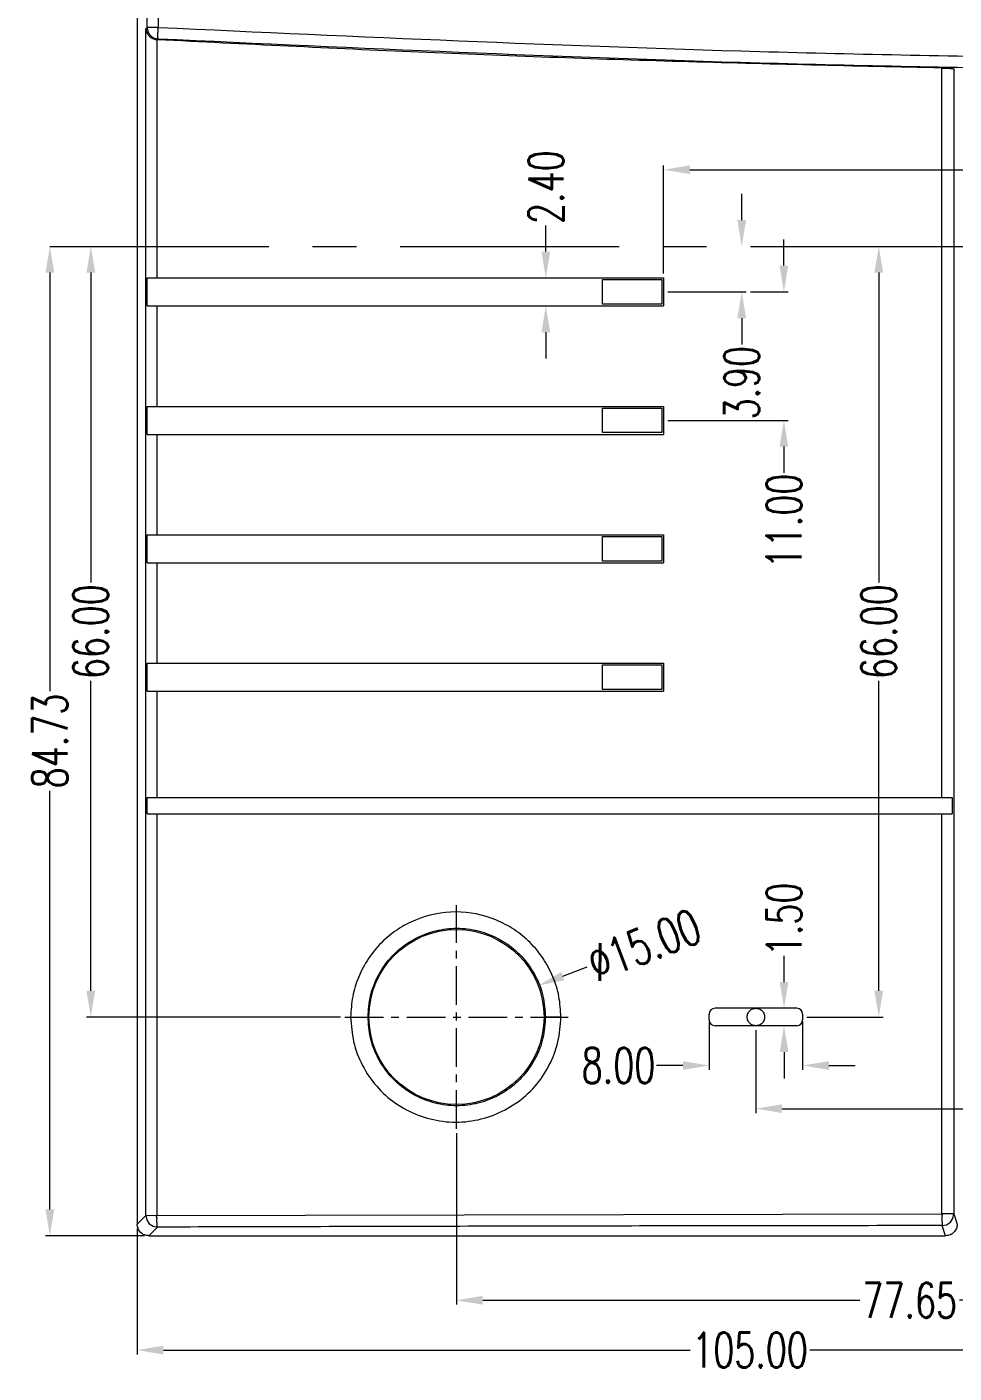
# Model space of a CAD drawing. Header units: millimetres. Extents: x 8061 to 9633, y -505 to -163.
# Drawn here: x 9405.9 to 9485.3, y -432.8 to -317.5 of the extents above; entities that cross this region are included whole.
import ezdxf

# ---------------------------------------------------------------- set-up
doc = ezdxf.new("R2010")
doc.units = ezdxf.units.MM
doc.linetypes.add('CENTER', pattern=[0.6, 0.375, -0.075, 0.075, -0.075])
doc.layers.get('Defpoints').update_dxf_attribs({"linetype": 'CONTINUOUS'})
doc.layers.add('dim', color=82, linetype='CONTINUOUS', lineweight=9)
doc.layers.add('part', color=7, linetype='CONTINUOUS', lineweight=20)
doc.styles.get("Standard").update_dxf_attribs({"font": 'romans.shx', "width": 0.7})
doc.dimstyles.new('03', dxfattribs={"dimscale": 0.75, "dimtxt": 4, "dimasz": 3, "dimexe": 0.5, "dimexo": 0.5, "dimgap": 0.09, "dimtad": 0, "dimzin": 0, "dimdsep": 46, "dimtxsty": 'Standard', "dimcen": 0, "dimclrd": 256, "dimclre": 256, "dimclrt": 6, "dimazin": 2, "dimtp": 0.01, "dimtm": 0.01, "dimtfac": 1, "dimtofl": 0, "dimtmove": 0, "dimatfit": 0, "dimfxl": 1, "dimtolj": 1, "dimtzin": 0, "dimlwd": -1, "dimlwe": -1, "dimarcsym": 0})

# ---------------------------------------------------------------- blocks, each defined once
blk = doc.blocks.new('*D538')
at = {"layer": 'Defpoints', "color": 0}
for p in [(42281.02, -12996.22), (42281.02, -12996.22), (42221.12, -13005.48)]:
    blk.add_point(p, dxfattribs=at)
at = {"layer": 'dim'}
for p, q in [((42221.12, -13005.1), (42221.12, -12995.84)), ((42223.37, -12996.22), (42246.8, -12996.22)), ((42278.77, -12996.22), (42255.34, -12996.22))]:
    blk.add_line(p, q, dxfattribs=at)
for points in [[(42223.37, -12995.84), (42223.37, -12996.59), (42221.12, -12996.22)], [(42278.77, -12995.84), (42278.77, -12996.59), (42281.02, -12996.22)]]:
    blk.add_solid(points, dxfattribs=at)
at = {"layer": 'dim', "color": 6, "insert": (42251.07, -12996.22), "char_height": 3, "attachment_point": 5}
blk.add_mtext('\\A1;59.90', dxfattribs=at)
blk = doc.blocks.new('*D539')
at = {"layer": 'Defpoints', "color": 0}
for p in [(42211.03, -13005.48), (42211.03, -13005.48), (42211.03, -13007.88)]:
    blk.add_point(p, dxfattribs=at)
at = {"layer": 'dim'}
for p, q in [((42211.03, -13003.23), (42211.03, -13000.98)), ((42211.03, -13010.13), (42211.03, -13012.38))]:
    blk.add_line(p, q, dxfattribs=at)
for points in [[(42210.65, -13003.23), (42211.4, -13003.23), (42211.03, -13005.48)], [(42210.65, -13010.13), (42211.4, -13010.13), (42211.03, -13007.88)]]:
    blk.add_solid(points, dxfattribs=at)
at = {"layer": 'dim', "color": 6, "insert": (42211.03, -12997.71), "char_height": 3, "attachment_point": 5, "rotation": 90}
blk.add_mtext('\\A1;2.40', dxfattribs=at)
blk = doc.blocks.new('*D540')
at = {"layer": 'Defpoints', "color": 0}
for p in [(42227.81, -13002.78), (42227.81, -13002.78), (42221.12, -13006.68)]:
    blk.add_point(p, dxfattribs=at)
at = {"layer": 'dim'}
for p, q in [((42227.81, -13000.53), (42227.81, -12998.28)), ((42221.49, -13006.68), (42228.18, -13006.68)), ((42227.81, -13008.93), (42227.81, -13011.18))]:
    blk.add_line(p, q, dxfattribs=at)
for points in [[(42227.43, -13000.53), (42228.18, -13000.53), (42227.81, -13002.78)], [(42227.43, -13008.93), (42228.18, -13008.93), (42227.81, -13006.68)]]:
    blk.add_solid(points, dxfattribs=at)
at = {"layer": 'dim', "color": 6, "insert": (42227.81, -13014.45), "char_height": 3, "attachment_point": 5, "rotation": 90}
blk.add_mtext('\\A1;3.90', dxfattribs=at)
blk = doc.blocks.new('*D541')
at = {"layer": 'Defpoints', "color": 0}
for p in [(42228.18, -13006.68), (42231.42, -13006.68), (42221.12, -13017.68)]:
    blk.add_point(p, dxfattribs=at)
at = {"layer": 'dim'}
for p, q in [((42231.42, -13004.43), (42231.42, -13002.18)), ((42228.56, -13006.68), (42231.79, -13006.68)), ((42221.49, -13017.68), (42231.79, -13017.68)), ((42231.42, -13019.93), (42231.42, -13022.18))]:
    blk.add_line(p, q, dxfattribs=at)
for points in [[(42231.04, -13004.43), (42231.79, -13004.43), (42231.42, -13006.68)], [(42231.04, -13019.93), (42231.79, -13019.93), (42231.42, -13017.68)]]:
    blk.add_solid(points, dxfattribs=at)
at = {"layer": 'dim', "color": 6, "insert": (42231.42, -13026.3), "char_height": 3, "attachment_point": 5, "rotation": 90}
blk.add_mtext('\\A1;11.00', dxfattribs=at)
blk = doc.blocks.new('*D542')
at = {"layer": 'Defpoints', "color": 0}
for p in [(42172.05, -13002.78), (42172.05, -13002.78), (42193.8, -13068.78)]:
    blk.add_point(p, dxfattribs=at)
at = {"layer": 'dim'}
for p, q in [((42172.05, -13005.03), (42172.05, -13031.56)), ((42172.05, -13066.53), (42172.05, -13040)), ((42193.43, -13068.78), (42171.68, -13068.78))]:
    blk.add_line(p, q, dxfattribs=at)
for points in [[(42171.68, -13005.03), (42172.43, -13005.03), (42172.05, -13002.78)], [(42171.68, -13066.53), (42172.43, -13066.53), (42172.05, -13068.78)]]:
    blk.add_solid(points, dxfattribs=at)
at = {"layer": 'dim', "color": 6, "insert": (42172.05, -13035.78), "char_height": 3, "attachment_point": 5, "rotation": 90}
blk.add_mtext('\\A1;66.00', dxfattribs=at)
blk = doc.blocks.new('*D543')
at = {"layer": 'Defpoints', "color": 0}
for p in [(42203.37, -13078.35), (42281.02, -13087.75), (42281.02, -13093.04)]:
    blk.add_point(p, dxfattribs=at)
at = {"layer": 'dim'}
for p, q in [((42203.37, -13078.72), (42203.37, -13093.41)), ((42281.02, -13088.13), (42281.02, -13093.41)), ((42205.62, -13093.04), (42237.93, -13093.04)), ((42278.77, -13093.04), (42246.46, -13093.04))]:
    blk.add_line(p, q, dxfattribs=at)
for points in [[(42205.62, -13092.66), (42205.62, -13093.41), (42203.37, -13093.04)], [(42278.77, -13092.66), (42278.77, -13093.41), (42281.02, -13093.04)]]:
    blk.add_solid(points, dxfattribs=at)
at = {"layer": 'dim', "color": 6, "insert": (42242.2, -13093.04), "char_height": 3, "attachment_point": 5}
blk.add_mtext('\\A1;77.65', dxfattribs=at)
blk = doc.blocks.new('*D544')
at = {"layer": 'Defpoints', "color": 0}
for p in [(42176.02, -13086.51), (42281.02, -13093.41), (42281.02, -13097.3)]:
    blk.add_point(p, dxfattribs=at)
at = {"layer": 'dim'}
for p, q in [((42176.02, -13086.89), (42176.02, -13097.68)), ((42281.02, -13093.79), (42281.02, -13097.68)), ((42178.27, -13097.3), (42223.4, -13097.3)), ((42278.77, -13097.3), (42233.64, -13097.3))]:
    blk.add_line(p, q, dxfattribs=at)
for points in [[(42178.27, -13096.93), (42178.27, -13097.68), (42176.02, -13097.3)], [(42278.77, -13096.93), (42278.77, -13097.68), (42281.02, -13097.3)]]:
    blk.add_solid(points, dxfattribs=at)
at = {"layer": 'dim', "color": 6, "insert": (42228.52, -13097.3), "char_height": 3, "attachment_point": 5}
blk.add_mtext('\\A1;105.00', dxfattribs=at)
blk = doc.blocks.new('*D558')
at = {"layer": 'Defpoints', "color": 0}
for p in [(42210.38, -13066.09), (42196.37, -13071.47)]:
    blk.add_point(p, dxfattribs=at)
at = {"layer": 'dim'}
blk.add_line((42212.48, -13065.28), (42214.58, -13064.48), dxfattribs=at)
blk.add_solid([(42212.34, -13064.93), (42212.61, -13065.63), (42210.38, -13066.09)], dxfattribs=at)
at = {"layer": 'dim', "color": 6, "insert": (42219.45, -13062.61), "char_height": 3, "attachment_point": 5, "rotation": 21.0059}
blk.add_mtext('\\A1;∅15.00', dxfattribs=at)
blk = doc.blocks.new('*D561')
at = {"layer": 'Defpoints', "color": 0}
for p in [(42168.54, -13002.78), (42168.54, -13002.78), (42177.02, -13087.51)]:
    blk.add_point(p, dxfattribs=at)
at = {"layer": 'dim'}
for p, q in [((42168.54, -13005.03), (42168.54, -13040.88)), ((42168.54, -13085.26), (42168.54, -13049.41)), ((42176.64, -13087.51), (42168.17, -13087.51))]:
    blk.add_line(p, q, dxfattribs=at)
for points in [[(42168.17, -13005.03), (42168.92, -13005.03), (42168.54, -13002.78)], [(42168.17, -13085.26), (42168.92, -13085.26), (42168.54, -13087.51)]]:
    blk.add_solid(points, dxfattribs=at)
at = {"layer": 'dim', "color": 6, "insert": (42168.54, -13045.14), "char_height": 3, "attachment_point": 5, "rotation": 90}
blk.add_mtext('\\A1;84.73', dxfattribs=at)
blk = doc.blocks.new('*D562')
at = {"layer": 'Defpoints', "color": 0}
for p in [(42225.02, -13068.78), (42233.02, -13068.78), (42225.02, -13072.93)]:
    blk.add_point(p, dxfattribs=at)
at = {"layer": 'dim'}
for p, q in [((42225.02, -13069.15), (42225.02, -13073.31)), ((42233.02, -13069.15), (42233.02, -13073.31)), ((42222.77, -13072.93), (42220.52, -13072.93)), ((42235.27, -13072.93), (42237.52, -13072.93))]:
    blk.add_line(p, q, dxfattribs=at)
for points in [[(42222.77, -13072.56), (42222.77, -13073.31), (42225.02, -13072.93)], [(42235.27, -13072.56), (42235.27, -13073.31), (42233.02, -13072.93)]]:
    blk.add_solid(points, dxfattribs=at)
at = {"layer": 'dim', "color": 6, "insert": (42217.25, -13072.93), "char_height": 3, "attachment_point": 5}
blk.add_mtext('\\A1;8.00', dxfattribs=at)
blk = doc.blocks.new('*D563')
at = {"layer": 'Defpoints', "color": 0}
for p in [(42229.02, -13069.53), (42281.02, -13076.63), (42281.02, -13076.63)]:
    blk.add_point(p, dxfattribs=at)
at = {"layer": 'dim'}
for p, q in [((42229.02, -13069.9), (42229.02, -13077)), ((42231.27, -13076.63), (42250.75, -13076.63)), ((42278.77, -13076.63), (42259.29, -13076.63))]:
    blk.add_line(p, q, dxfattribs=at)
for points in [[(42231.27, -13076.25), (42231.27, -13077), (42229.02, -13076.63)], [(42278.77, -13076.25), (42278.77, -13077), (42281.02, -13076.63)]]:
    blk.add_solid(points, dxfattribs=at)
at = {"layer": 'dim', "color": 6, "insert": (42255.02, -13076.63), "char_height": 3, "attachment_point": 5}
blk.add_mtext('\\A1;52.00', dxfattribs=at)
blk = doc.blocks.new('*D564')
at = {"layer": 'Defpoints', "color": 0}
for p in [(42239.55, -13002.78), (42239.55, -13002.78), (42233.02, -13068.78)]:
    blk.add_point(p, dxfattribs=at)
at = {"layer": 'dim'}
for p, q in [((42239.55, -13005.03), (42239.55, -13031.56)), ((42239.55, -13066.53), (42239.55, -13040)), ((42233.39, -13068.78), (42239.92, -13068.78))]:
    blk.add_line(p, q, dxfattribs=at)
for points in [[(42239.17, -13005.03), (42239.92, -13005.03), (42239.55, -13002.78)], [(42239.17, -13066.53), (42239.92, -13066.53), (42239.55, -13068.78)]]:
    blk.add_solid(points, dxfattribs=at)
at = {"layer": 'dim', "color": 6, "insert": (42239.55, -13035.78), "char_height": 3, "attachment_point": 5, "rotation": 90}
blk.add_mtext('\\A1;66.00', dxfattribs=at)
blk = doc.blocks.new('*D565')
at = {"layer": 'Defpoints', "color": 0}
for p in [(42231.43, -13068.03), (42231.43, -13068.03), (42231.43, -13069.53)]:
    blk.add_point(p, dxfattribs=at)
at = {"layer": 'dim'}
for p, q in [((42231.43, -13065.78), (42231.43, -13063.53)), ((42231.43, -13071.78), (42231.43, -13074.03))]:
    blk.add_line(p, q, dxfattribs=at)
for points in [[(42231.06, -13065.78), (42231.81, -13065.78), (42231.43, -13068.03)], [(42231.06, -13071.78), (42231.81, -13071.78), (42231.43, -13069.53)]]:
    blk.add_solid(points, dxfattribs=at)
at = {"layer": 'dim', "color": 6, "insert": (42231.43, -13060.41), "char_height": 3, "attachment_point": 5, "rotation": 90}
blk.add_mtext('\\A1;1.50', dxfattribs=at)

msp = doc.modelspace()

# ---------------------------------------------------------------- linework, layer by layer
at = {"layer": 'part', "color": 7, "linetype": 'Continuous'}
for p, q in [((9415.32, -260.205), (9415.32, -419.997)), ((9416.177, -317.508), (9416.177, -261.015)), ((9417.122, -261.015), (9417.122, -317.508)), ((9416.061, -317.618), (9416.177, -317.508)), ((9416.061, -419.255), (9416.061, -317.618)), ((9417.122, -317.508), (9416.177, -317.508)), ((9417.006, -318.564), (9417.006, -338.962)), ((9417.12, -318.505), (9417.054, -318.568)), ((9484.256, -383.462), (9484.256, -320.988)), ((9485.275, -321.059), (9485.275, -419.126)), ((9485.32, -321.195), (9485.275, -321.059)), ((9416.168, -341.362), (9416.168, -338.962)), ((9416.168, -338.962), (9460.42, -338.962)), ((9455.167, -341.215), (9455.167, -339.108)), ((9460.274, -339.108), (9460.274, -341.215)), ((9460.42, -338.962), (9460.42, -341.362)), ((9416.168, -341.362), (9460.42, -341.362)), ((9417.006, -341.362), (9417.006, -349.962)), ((9416.168, -352.362), (9416.168, -349.962)), ((9416.168, -349.962), (9460.42, -349.962)), ((9455.167, -352.215), (9455.167, -350.108)), ((9460.274, -350.108), (9460.274, -352.215)), ((9460.42, -349.962), (9460.42, -352.362)), ((9416.168, -352.362), (9460.42, -352.362)), ((9417.006, -352.362), (9417.006, -360.962)), ((9416.168, -363.362), (9416.168, -360.962)), ((9416.168, -360.962), (9460.42, -360.962)), ((9455.167, -363.215), (9455.167, -361.108)), ((9460.274, -361.108), (9460.274, -363.215)), ((9460.42, -360.962), (9460.42, -363.362)), ((9416.168, -363.362), (9460.42, -363.362)), ((9417.006, -363.362), (9417.006, -371.962)), ((9416.168, -374.362), (9416.168, -371.962)), ((9416.168, -371.962), (9460.42, -371.962)), ((9455.167, -374.215), (9455.167, -372.108)), ((9460.274, -372.108), (9460.274, -374.215)), ((9460.42, -371.962), (9460.42, -374.362)), ((9416.168, -374.362), (9460.42, -374.362)), ((9417.006, -374.362), (9417.006, -383.462)), ((9416.168, -384.862), (9416.168, -383.462)), ((9416.168, -383.462), (9485.132, -383.462)), ((9485.132, -383.462), (9485.132, -384.862)), ((9416.168, -384.862), (9485.132, -384.862)), ((9417.006, -384.862), (9417.006, -419.255)), ((9484.26, -419.126), (9484.256, -384.862)), ((9433.606, -402.262), (9435.096, -402.258)), ((9451.62, -402.271), (9450.294, -402.266)), ((9464.32, -402.512), (9464.32, -402.012)), ((9471.82, -401.512), (9464.82, -401.512)), ((9472.32, -402.012), (9472.32, -402.512)), ((9471.82, -403.012), (9464.82, -403.012)), ((9415.32, -419.997), (9416.061, -419.255)), ((9416.061, -419.255), (9484.26, -419.126)), ((9485.275, -419.126), (9484.26, -419.126)), ((9485.275, -419.126), (9485.565, -419.991)), ((9417.06, -420.254), (9416.319, -420.995)), ((9484.565, -420.995), (9484.275, -420.125)), ((9416.319, -420.995), (9484.565, -420.995))]:
    msp.add_line(p, q, dxfattribs=at)
at = {"layer": 'part', "color": 1, "linetype": 'CENTER', "ltscale": 50}
msp.add_line((9407.845, -336.262), (9632.795, -336.262), dxfattribs=at)
at = {"layer": 'part', "color": 1, "linetype": 'CENTER', "ltscale": 8.8392}
for p, q in [((9442.675, -411.832), (9442.675, -392.692)), ((9433.105, -402.262), (9452.245, -402.262))]:
    msp.add_line(p, q, dxfattribs=at)
at = {"layer": 'part', "color": 7, "linetype": 'Continuous'}
for points in [[(9416.061, -419.255), (9416.138, -419.637), (9416.355, -419.961), (9416.678, -420.177), (9417.06, -420.254)], [(9484.275, -420.125), (9484.658, -420.049), (9484.982, -419.832), (9485.199, -419.508), (9485.275, -419.126)]]:
    msp.add_lwpolyline(points, dxfattribs=at)
msp.add_circle((9442.675, -402.262), 7.5, dxfattribs=at)
for centre, start, end in [((9464.82, -402.012), 90, 180), ((9471.82, -402.012), 0, 90), ((9464.82, -402.512), 180, 270), ((9471.82, -402.512), 270, 360)]:
    msp.add_arc(centre, 0.5, start, end, dxfattribs=at)
for points in [[(9416.061, -317.618), (9416.125, -317.902), (9416.266, -318.156), (9416.472, -318.358), (9416.733, -318.499), (9417.006, -318.564)], [(9416.177, -317.508), (9416.248, -317.876), (9416.45, -318.193), (9416.756, -318.414), (9417.12, -318.505)], [(9417.12, -318.505), (9417.112, -318.484), (9417.107, -318.444), (9417.103, -318.39), (9417.101, -318.328), (9417.1, -318.261), (9417.1, -318.192), (9417.101, -318.123), (9417.101, -318.056), (9417.103, -317.99), (9417.105, -317.927), (9417.107, -317.867), (9417.112, -317.811), (9417.121, -317.76), (9417.123, -317.712), (9417.11, -317.664), (9417.095, -317.612), (9417.096, -317.555), (9417.122, -317.508)], [(9417.122, -317.507), (9468.635, -319.568), (9494.456, -320.085), (9520.32, -320.258), (9546.184, -320.085), (9572.005, -319.568), (9623.519, -317.507)], [(9417.054, -318.568), (9417.038, -318.567), (9417.022, -318.565), (9417.006, -318.564)], [(9484.256, -320.988), (9461.851, -320.44), (9439.45, -319.634), (9417.054, -318.568)], [(9555.321, -320.942), (9546.184, -321.085), (9520.32, -321.258), (9494.456, -321.085), (9468.635, -320.568), (9417.12, -318.505)], [(9484.256, -320.988), (9484.641, -320.999), (9484.969, -321.016), (9485.192, -321.037), (9485.275, -321.059)], [(9455.167, -339.108), (9456.869, -339.108), (9458.571, -339.108), (9460.274, -339.108)], [(9460.274, -341.215), (9458.571, -341.215), (9456.869, -341.215), (9455.167, -341.215)], [(9455.167, -350.108), (9456.869, -350.108), (9458.571, -350.108), (9460.274, -350.108)], [(9460.274, -352.215), (9458.571, -352.215), (9456.869, -352.215), (9455.167, -352.215)], [(9455.167, -361.108), (9456.869, -361.108), (9458.571, -361.108), (9460.274, -361.108)], [(9460.274, -363.215), (9458.571, -363.215), (9456.869, -363.215), (9455.167, -363.215)], [(9455.167, -372.108), (9456.869, -372.108), (9458.571, -372.108), (9460.274, -372.108)], [(9460.274, -374.215), (9458.571, -374.215), (9456.869, -374.215), (9455.167, -374.215)], [(9451.62, -402.271), (9451.446, -400.505), (9450.932, -398.811), (9450.099, -397.257), (9448.978, -395.893), (9447.612, -394.78), (9446.055, -393.953), (9442.614, -393.262), (9439.172, -393.954), (9437.612, -394.782), (9436.245, -395.897), (9435.128, -397.264), (9434.299, -398.82), (9433.784, -400.507), (9433.606, -402.262)], [(9435.096, -402.258), (9435.318, -400.437), (9435.968, -398.726), (9437.009, -397.22), (9438.38, -396.005), (9440.002, -395.154), (9441.782, -394.716), (9443.615, -394.717), (9445.394, -395.156), (9447.014, -396.008), (9448.385, -397.223), (9449.425, -398.732), (9450.074, -400.443), (9450.294, -402.266)], [(9433.606, -402.262), (9433.863, -404.376), (9434.626, -406.411), (9435.837, -408.197), (9437.452, -409.636), (9439.382, -410.656), (9441.502, -411.195), (9443.712, -411.196), (9445.835, -410.659), (9447.767, -409.642), (9449.383, -408.207), (9450.596, -406.425), (9451.36, -404.391), (9451.62, -402.271)], [(9450.294, -402.266), (9450.079, -404.057), (9449.438, -405.768), (9448.403, -407.278), (9447.027, -408.506), (9445.395, -409.366), (9443.607, -409.806), (9441.759, -409.803), (9439.971, -409.356), (9438.342, -408.491), (9436.971, -407.259), (9435.942, -405.746), (9435.307, -404.04), (9435.096, -402.258)], [(9468.32, -403.012), (9467.984, -402.936), (9467.734, -402.733), (9467.59, -402.431), (9467.59, -402.092), (9467.734, -401.79), (9467.984, -401.587), (9468.32, -401.512)], [(9468.32, -401.512), (9468.657, -401.586), (9468.905, -401.789), (9469.05, -402.091), (9469.05, -402.432), (9468.905, -402.734), (9468.657, -402.937), (9468.32, -403.012)], [(9417.06, -420.254), (9417.051, -420.231), (9417.043, -420.185), (9417.035, -420.123), (9417.029, -420.053), (9417.024, -419.977), (9417.02, -419.899), (9417.017, -419.82), (9417.015, -419.744), (9417.012, -419.671), (9417.01, -419.601), (9417.018, -419.537), (9417.02, -419.477), (9417.007, -419.421), (9416.986, -419.364), (9416.982, -419.304), (9417.006, -419.255)], [(9484.275, -419.126), (9484.256, -419.274), (9484.255, -419.438), (9484.261, -419.612), (9484.261, -419.785), (9484.266, -419.943), (9484.27, -420.065), (9484.275, -420.125)], [(9416.319, -420.995), (9415.936, -420.919), (9415.613, -420.703), (9415.396, -420.379), (9415.32, -419.997)], [(9484.275, -420.125), (9461.861, -420.154), (9439.455, -420.197), (9417.06, -420.254)], [(9485.565, -419.987), (9485.491, -420.373), (9485.274, -420.7), (9484.949, -420.918), (9484.565, -420.995)]]:
    msp.add_spline(points, degree=3, dxfattribs=at)

# ---------------------------------------------------------------- dimensions: what is measured, and where the dimension line sits
at = {"layer": 'dim'}
for base, p1, p2, picture, middle in [((9450.327, -338.962), (9450.327, -341.362), (9450.327, -338.962), '*D539', (9450.327, -331.194)), ((9407.845, -336.262), (9416.319, -420.995), (9407.845, -336.262), '*D561', (9407.845, -378.628)), ((9411.354, -336.262), (9433.105, -402.262), (9411.354, -336.262), '*D542', (9411.354, -369.262)), ((9478.848, -336.262), (9472.32, -402.262), (9478.848, -336.262), '*D564', (9478.848, -369.262)), ((9470.735, -401.512), (9470.735, -403.012), (9470.735, -401.512), '*D565', (9470.735, -393.894))]:
    dim = msp.add_linear_dim(base=base, p1=p1, p2=p2, angle=90, dimstyle='03', dxfattribs=at)
    dim.commit()
    dim.dimension.update_dxf_attribs({"geometry": picture, "text_midpoint": middle, "insert": (-32760.7, 12666.516)})
for base, p1, p2, picture, middle, set_off in [((9520.32, -329.699), (9460.42, -338.962), (9520.32, -329.699), '*D538', (9490.37, -329.699), (-32760.7, 12666.516)), ((9464.32, -406.419), (9472.32, -402.262), (9464.32, -402.262), '*D562', (9456.553, -406.419), (-32760.7, 12666.516)), ((9520.32, -410.11), (9468.32, -403.012), (9520.32, -410.11), '*D563', (9494.32, -410.11), (-32760.7, 12666.516)), ((9520.3202, -426.5229), (9442.6747, -411.8316), (9520.3202, -421.2366), '*D543', (9481.4974, -426.5229), (-32760.6998, 12666.516)), ((9520.32, -430.788), (9415.32, -419.997), (9520.32, -426.898), '*D544', (9467.82, -430.788), (-32760.7, 12666.516))]:
    dim = msp.add_linear_dim(base=base, p1=p1, p2=p2, dimstyle='03', dxfattribs=at)
    dim.commit()
    dim.dimension.update_dxf_attribs({"geometry": picture, "text_midpoint": middle, "insert": set_off})
for base, p1, p2, picture, middle in [((9467.11, -336.262), (9460.42, -340.162), (9467.11, -336.262), '*D540', (9467.11, -347.929)), ((9470.719, -340.162), (9460.42, -351.162), (9467.485, -340.162), '*D541', (9470.719, -359.779))]:
    dim = msp.add_linear_dim(base=base, p1=p1, p2=p2, angle=90, dimstyle='03', dxfattribs=at)
    dim.commit()
    dim.dimension.update_dxf_attribs({"geometry": picture, "text_midpoint": middle, "dimtype": 128, "insert": (-32760.7, 12666.516)})
dim = msp.add_diameter_dim_2p(p1=(9435.673, -404.95), p2=(9449.676, -399.573), dimstyle='03', dxfattribs=at)
dim.commit()
dim.dimension.update_dxf_attribs({"geometry": '*D558', "text_midpoint": (9458.748, -396.09), "insert": (-32760.7, 12666.516)})

doc.saveas('drawing.dxf')
